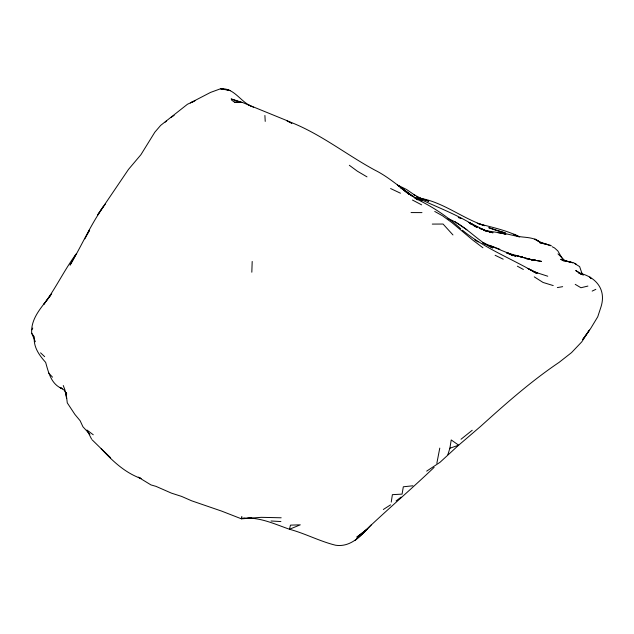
<?xml version="1.0" encoding="UTF-8"?>
<svg xmlns="http://www.w3.org/2000/svg" width="634" height="634" viewBox="0 0 634 634"><rect width="100%" height="100%" fill="white"/><g stroke="black" fill="none" stroke-linecap="round" stroke-linejoin="round"><path stroke-width="0.95" d="M251.825 272.216L252.189 261.462M35.338 341.75L31.7 333.262C30.583 317.325 43.223 305.77 51.719 293.748M391.249 502.12L392.383 494.663L402.083 494.116L403.319 486.785L412.892 485.787M439.774 448.111L436.826 463.367M92.081 439.774L110.554 457.851L101.202 448.721C112.567 460.997 124.969 472.805 141.089 478.519L138.283 477.18L150.963 484.915L155.98 486.357L171.426 493.133L181.649 496.43L191.658 500.812L221.718 511.139L241.443 518.834L241.831 516.425M447.873 454.665L449.886 448.23L451.218 439.941L458.675 445.179L480.596 426.397C505.67 403.731 531.062 381.248 559.14 362.339L571.519 352.631L581.774 341.845L589.414 330.108L582.694 339.578L590.508 328.753L597.735 316.81L601.056 306.705C606.556 288.969 595.381 276.551 578.715 272.945L581.204 274.26L575.704 270.528L582.979 274.871M289.484 529.263L290.459 525.126L300.262 524.833L289.484 529.263C305.303 533.519 319.853 541.381 335.679 545.248C351.41 547.538 362.006 534.668 371.595 524.548M31.954 329.751L32.778 328.04M49.666 296.205L50.466 295.238L43.58 304.621C55.641 288.581 64.161 270.25 76.048 254.083L70.057 265.123C82.135 244.938 91.399 222.891 105.426 203.958M88.086 232.876L89.616 230.015L84.853 238.859M103.112 206.771L97.652 214.918L128.488 169.413L140.922 154.688L154.823 132.213L160.679 125.373L187.466 104.253L195.058 100.727M434.124 467.369C408.209 492.103 380.749 515.212 355.167 540.342L364.986 531.347L363.496 532.837M165.181 122.164L166.56 120.84M458.287 445.512L439.98 462.329L426.682 471.125M461.021 439.251L472.219 430.264M396.084 500.955L401.1 497.104M170.879 117.52L174.12 115.388M383.34 509.49L390.568 504.846M592.172 291.093L595.833 289.334M193.766 101.472L190.406 102.867L210.543 92.413L220.6 88.752L230.507 90.599L226.932 89.965M449.886 448.23L458.675 445.179M587.908 286.069L580.934 287.741L575.22 284.349M557.349 287.582L562.659 286.671M241.443 518.834L261.287 517.328L281.179 517.788M244.97 518.279L241.316 518.446C258.307 516.298 273.833 523.771 289.389 529.224M247.72 518.152L251.381 517.986M432.277 224.087L443.063 224.04L452.961 234.937M411.054 212.564L421.967 212.612M231.561 100.069L234.485 102.185L242.481 102.47L286.322 120.365L291.87 123.258L287.059 120.864C318.894 132.474 345.348 154.141 374.9 170.134C391.321 178.289 404.12 191.579 419.89 200.701C434.742 208.142 448.523 217.502 460.72 228.787M234.485 102.185L242.243 102.391M271.027 520.99L280.91 521.552M486.357 230.768L506.114 233.787L514.768 235.761C523.391 237.988 533.432 236.244 540.533 242.64M526.521 258.902L535.833 260.297L529.295 259.282L532.1 259.829L516.789 255.811L529.937 259.258M489.274 231.925L493.062 232.797L484.305 229.983L468.954 222.407L472.782 224.579M225.141 89.64L220.68 88.847C233.677 87.571 240.048 101.004 250.604 105.902M497.397 232.583L502.802 233.589M420.199 198.212L428.655 201.2L420.199 198.212C443.57 202.412 462.344 218.326 484.59 225.68L477.267 223.311C491.596 227.257 506.392 230.197 519.698 236.87M505.94 234.247L501.407 233.074L505.171 234.2M547.752 276.226L532.877 271.415M551.263 245.524L539.732 242.671L548.362 244.803L539.724 241.911L534.811 239.066L540.548 242.656M483.797 230.3L490.787 232.179L483.52 230.142M497.048 230.689L505.417 232.955L488.743 227.693L496.129 230.356M506.804 252.887L522.757 257.222L520.696 256.643M553.213 285.569L543.029 282.447L534.264 276.86M483.338 230.19L485.929 230.99M241.926 102.367L231.141 98.952L241.285 102.462M479.249 228.327L484.55 229.983L479.51 228.311M506.74 253.093L509.498 254.068M511.345 254.717L515.941 256.342L482.498 242.576M458.279 217.533L461.013 218.54M490.328 245.635L499.822 249.281M62.401 388.713C51.299 384.6 48.485 372.523 45.664 362.402C39.229 355.27 33.333 347.044 34.291 336.876L31.7 333.262M62.695 388.65L60.143 387.58L64.2 390.14L65.516 392.24M447.945 218.627C462.432 224.056 472.98 235.848 485.62 244.248L483.219 242.759L492.666 247.965L482.49 242.774M248.084 104.8L253.465 107.209M537.727 273.096L527.853 268.459L536.515 273.333L530.159 269.656L530.801 270.036C507.818 257.111 482.957 247.117 462.424 230.205M390.599 188.536L400.466 193.212M495.13 255.28L503.198 259.187M519.103 236.823L513.873 234.263L518.731 236.72M398.865 185.691L406.576 189.495L414.985 195.28L413.408 194.432L421.84 198.799M548.703 244.954L550.383 245.81M552.056 246.674L554.568 247.957L557.841 250.937L562.683 259.219M475.365 226.417L477.037 227.273M475.318 226.393L476.887 227.202M576.354 264.235L573.35 262.674L564.189 260.685L572.779 262.777L560.67 259.338L563.856 261.073M412.472 200.043L421.634 204.853M517.36 266.185L523.391 269.474M434.742 211.447L442.651 215.869L451.907 222.605L472.924 240.207L482.934 247.783M471.379 224.135L469.802 223.216L471.411 224.119M473.012 225.03L477.022 227.305M469.802 223.216L471.482 224.198M474.002 225.672L475.682 226.663M472.956 225.062L474.525 225.989M474.826 239.977L478.194 241.958M366.991 176.87L357.362 171.196L349.326 165.276M472.726 224.507C455.442 213.967 436.358 206.819 418.099 198.228L421.903 200.709M574.372 263.364L579.642 266.605L582.321 274.443M406.045 192.047L412.179 196.175M414.596 197.808L417.006 199.433M455.172 221.813L466.87 229.762M421.879 200.574L416.514 196.905L422.062 200.859M417.869 199.924L397.352 184.914L409.485 194.099L407.63 192.633M407.607 193.307L409.168 194.4M404.333 190.462L400.743 187.83L405.776 191.516M93.261 434.773L86.913 430.003L91.55 439.045M403.969 190.216L409.271 194.266M404.746 190.834L409.358 194.543M52.511 377.182L48.763 373.125M40.568 352.837L44.673 356.68M557.999 253.869L565.655 261.438M89.893 434.353L82.943 426.785L80.146 420.754L74.907 414.438L67.275 402.867L66.031 392.628L66.728 393.976M583.272 275.093L581.441 272.755L581.972 274.498M591.197 278.683L589.834 277.034L590.92 278.389M63.265 385.52L64.858 389.712L66.625 398.564L66.031 392.628M264.901 115.483L265.226 121.395M367.086 529.247L356.942 537.053L367.086 529.247M541.547 261.414L529.295 259.282L541.547 261.414M509.197 253.711L506.709 252.403L512.946 255.716L509.197 253.711"/></g></svg>
